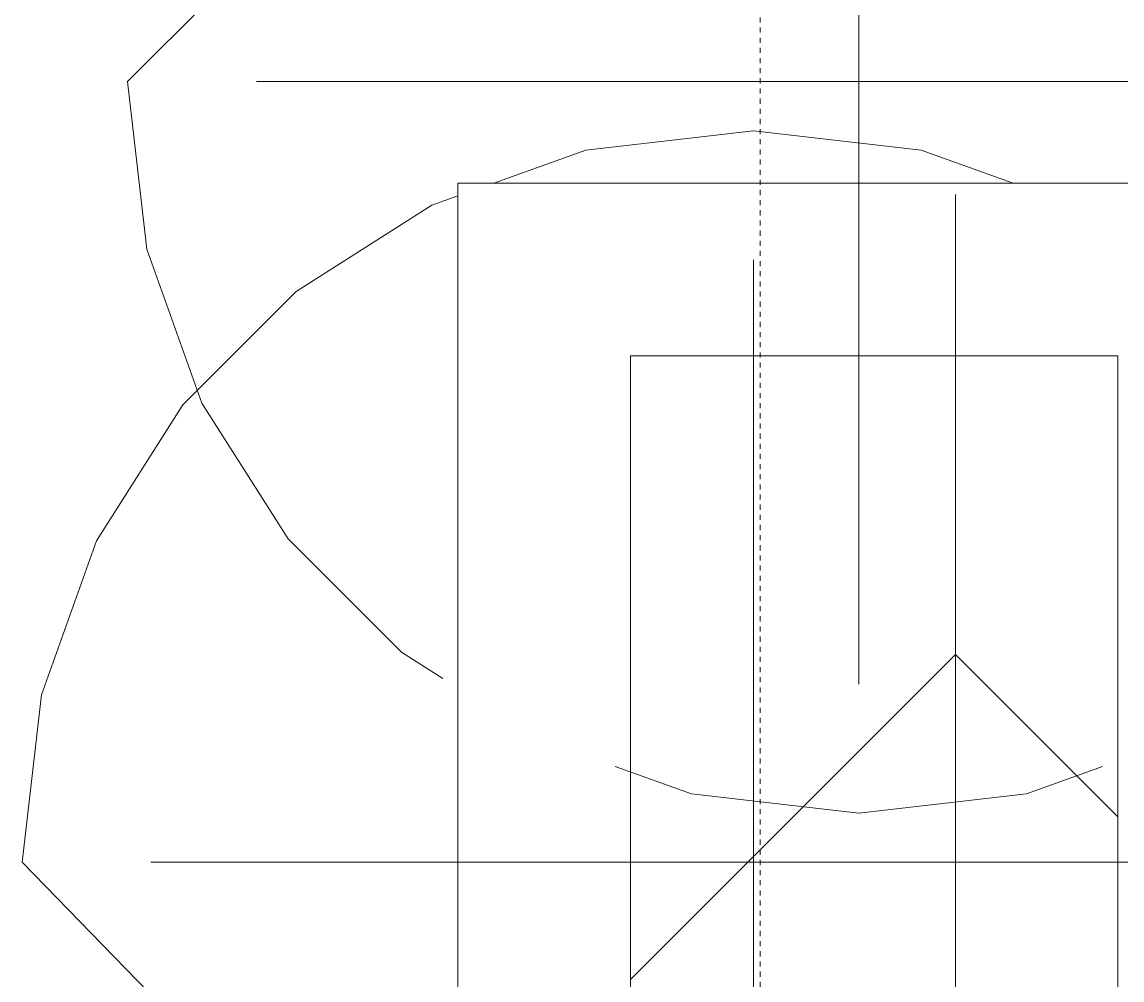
# Model space of a CAD drawing. Header units: inches. Extents: x -4010 to -1814, y 9846 to 12241.
# Drawn here: x -2956.51 to -2929.42, y 9981.81 to 10005.41 of the extents above; entities that cross this region are included whole.
import ezdxf

# ---------------------------------------------------------------- set-up
doc = ezdxf.new("R2010")
doc.units = ezdxf.units.IN
doc.header["$MEASUREMENT"] = 0
doc.linetypes.add('Dash_2_', pattern=[0.25, 0.125, -0.125])
for name, color, linetype, lineweight in [('0-1', 7, 'Continuous', 5), ('0-2', 7, 'Continuous', 9), ('A-DETL-GENF-1', 253, 'Continuous', 9), ('A-WALL-1', 7, 'Continuous', 9), ('G-ANNO-SYMB-4', 111, 'Dash_2_', 9)]:
    doc.layers.add(name, color=color, linetype=linetype, lineweight=lineweight)

# ---------------------------------------------------------------- blocks, each defined once
blk = doc.blocks.new('switchgrass 26764 - switchgrass 26764-V32-UNIT PLANS - 1ST FLOOR')
at = {"layer": 'A-DETL-GENF-1'}
for p, q in [((-18.013, 0), (-13.863, 4.15)), ((0, 3.367), (0, -2.5)), ((0, 1.427), (0, 1.494)), ((0, 1.375), (0, 1.427)), ((0, 1.375), (0, -0.362)), ((-18.013, 0), (-17.537, -4.127)), ((-14.405, 0), (-14.839, 0)), ((-14.839, 0), (-14.458, 0)), ((-14.458, 0), (-13.454, 0)), ((-13.828, 0), (-14.405, 0)), ((-10.265, 0), (-14.289, 0)), ((-14.289, 0), (-13.936, 0)), ((-13.936, 0), (-13.61, 0)), ((-13.378, 0), (-13.828, 0)), ((-13.61, 0), (-13.295, 0)), ((-13.454, 0), (-12.037, 0)), ((-12.844, 0), (-13.378, 0)), ((-13.295, 0), (-12.976, 0)), ((-12.976, 0), (-11.829, 0)), ((-12.667, 0), (-12.957, 0)), ((-12.957, 0), (-12.8, 0)), ((-12.246, 0), (-12.844, 0)), ((-12.8, 0), (-12.372, 0)), ((-10.496, 0), (-12.667, 0)), ((-12.372, 0), (-11.733, 0)), ((-11.603, 0), (-12.246, 0)), ((-12.037, 0), (-10.417, 0)), ((-11.829, 0), (-11.54, 0)), ((-11.654, 0), (-11.799, 0)), ((-11.799, 0), (-10.933, 0)), ((-11.733, 0), (-10.947, 0)), ((-9.048, 0), (-11.654, 0)), ((-10.348, 0), (-11.631, 0)), ((-11.631, 0), (-11.52, 0)), ((-10.933, 0), (-11.603, 0)), ((-11.54, 0), (-10.978, 0)), ((-11.52, 0), (-11.214, 0)), ((-11.214, 0), (-10.758, 0)), ((-10.978, 0), (-10.483, 0)), ((-10.947, 0), (-10.076, 0)), ((-10.758, 0), (-10.197, 0)), ((-7.456, 0), (-10.496, 0)), ((-10.483, 0), (-8.324, 0)), ((-10.417, 0), (-8.805, 0)), ((-9.308, 0), (-10.348, 0)), ((-9.868, 0), (-10.265, 0)), ((-10.206, 0), (-10.221, 0)), ((-10.221, 0), (-10.153, 0)), ((-8.491, 0), (-10.206, 0)), ((-10.197, 0), (-9.575, 0)), ((-10.153, 0), (-9.631, 0)), ((-10.076, 0), (-9.181, 0)), ((-9.488, 0), (-9.868, 0)), ((-9.631, 0), (-9.193, 0)), ((-9.575, 0), (-8.936, 0)), ((-8.414, 0), (-9.488, 0)), ((-8.493, 0), (-9.308, 0)), ((-9.193, 0), (-9.145, 0)), ((-9.181, 0), (-8.324, 0)), ((-9.145, 0), (-8.98, 0)), ((-8.324, 0), (-9.048, 0)), ((-8.98, 0), (-8.084, 0)), ((-8.936, 0), (-8.324, 0)), ((-8.805, 0), (-7.41, 0)), ((-7.888, 0), (-8.493, 0)), ((-7.298, 0), (-8.491, 0)), ((-8.185, 0), (-8.469, 0)), ((-8.469, 0), (-8.464, 0)), ((-8.464, 0), (-6.519, 0)), ((-8.324, 0), (-8.414, 0)), ((-8.324, 0), (-7.166, 0)), ((-5.443, 0), (-8.185, 0)), ((-8.084, 0), (-7.456, 0)), ((-7.476, 0), (-7.888, 0)), ((-4.415, 0), (-7.6, 0)), ((-7.6, 0), (-7.525, 0)), ((-7.525, 0), (-7.312, 0)), ((-7.166, 0), (-7.476, 0)), ((-7.41, 0), (-6.442, 0)), ((-7.312, 0), (-6.981, 0)), ((-6.531, 0), (-7.298, 0)), ((-6.981, 0), (-6.55, 0)), ((-6.55, 0), (-6.038, 0)), ((-6.098, 0), (-6.531, 0)), ((-6.442, 0), (-4.415, 0)), ((-5.858, 0), (-6.098, 0)), ((-6.038, 0), (-5.465, 0)), ((-5.764, 0), (-5.863, 0)), ((-5.863, 0), (-5.858, 0)), ((-5.639, 0), (-5.764, 0)), ((-5.217, 0), (-5.639, 0)), ((-5.465, 0), (-4.85, 0)), ((-5.284, 0), (-5.443, 0)), ((-4.831, 0), (-5.284, 0)), ((-5.093, 0), (-5.217, 0)), ((-4.995, 0), (-5.093, 0)), ((-5.002, 0), (-5.012, 0)), ((-5.012, 0), (-5, 0)), ((-4.97, 0), (-5.002, 0)), ((-5, 0), (-4.995, 0)), ((-4.907, 0), (-4.97, 0)), ((-4.807, 0), (-4.907, 0)), ((-4.85, 0), (-4.831, 0)), ((-4.66, 0), (-4.807, 0)), ((3.367, 0), (-4.66, 0)), ((-3.547, 0), (-2.873, 0)), ((-2.873, 0), (-2.332, 0)), ((-2.332, 0), (-1.901, 0)), ((-1.901, 0), (-1.086, 0)), ((-1.086, 0), (-0.615, 0)), ((-0.615, 0), (-0.354, 0)), ((-0.354, 0), (-0.507, 0)), ((1.375, 0), (-0.362, 0)), ((1.375, 0), (1.427, 0)), ((1.427, 0), (1.494, 0)), ((1.494, 0), (1.57, 0)), ((1.57, 0), (1.648, 0)), ((1.648, 0), (1.718, 0)), ((1.718, 0), (1.775, 0)), ((1.775, 0), (1.81, 0)), ((1.81, 0), (3.113, 0)), ((3.113, 0), (3.692, 0)), ((3.547, 0), (3.257, 0)), ((3.257, 0), (3.547, 0)), ((3.484, 0), (3.367, 0)), ((3.564, 0), (3.484, 0)), ((4.883, 0), (3.547, 0)), ((3.547, 0), (3.606, 0)), ((3.615, 0), (3.564, 0)), ((3.606, 0), (3.694, 0)), ((3.641, 0), (3.615, 0)), ((3.937, 0), (3.641, 0)), ((3.692, 0), (5.574, 0)), ((3.694, 0), (3.799, 0)), ((3.799, 0), (3.907, 0)), ((3.907, 0), (4.006, 0)), ((4.524, 0), (3.937, 0)), ((4.006, 0), (4.083, 0)), ((4.083, 0), (4.126, 0)), ((4.126, 0), (4.345, 0)), ((4.309, 0), (4.282, 0)), ((4.282, 0), (4.335, 0)), ((4.737, 0), (4.309, 0)), ((4.335, 0), (4.886, 0)), ((4.345, 0), (4.936, 0)), ((5.517, 0), (4.524, 0)), ((5.51, 0), (4.737, 0)), ((4.995, 0), (4.883, 0)), ((4.886, 0), (4.995, 0)), ((4.936, 0), (5.803, 0)), ((7.89, 0), (5.429, 0)), ((5.429, 0), (6.539, 0)), ((5.574, 0), (5.51, 0)), ((7.014, 0), (5.517, 0)), ((5.803, 0), (6.846, 0)), ((6.442, 0), (6.153, 0)), ((6.153, 0), (7.532, 0)), ((7.021, 0), (6.442, 0)), ((-11.501, 0), (-12.351, 0)), ((-12.351, 0), (-12.043, 0)), ((-12.043, 0), (-11.232, 0)), ((-10.527, 0), (-11.501, 0)), ((-11.232, 0), (-10.088, 0)), ((-9.507, 0), (-10.527, 0)), ((-10.088, 0), (-8.78, 0)), ((-8.519, 0), (-9.507, 0)), ((-8.78, 0), (-7.479, 0)), ((-7.639, 0), (-8.519, 0)), ((-6.947, 0), (-7.639, 0)), ((-7.479, 0), (-6.354, 0)), ((-6.519, 0), (-6.947, 0)), ((-6.354, 0), (-5.574, 0)), ((-5.574, 0), (-4.37, 0)), ((-4.37, 0), (-3.547, 0)), ((-0.654, 0), (-0.666, 0)), ((-0.666, 0), (-0.666, 0)), ((-0.666, 0), (-0.651, 0)), ((-0.631, 0), (-0.654, 0)), ((-0.651, 0), (-0.362, 0)), ((-0.598, 0), (-0.631, 0)), ((-0.556, 0), (-0.598, 0)), ((-0.507, 0), (-0.556, 0)), ((0, -0.615), (0, -0.354)), ((0, -0.354), (0, -0.507)), ((0, -0.651), (0, -0.362)), ((0, -0.507), (0, -0.556)), ((0, -0.556), (0, -0.598)), ((0, -0.598), (0, -0.631)), ((0, -1.086), (0, -0.615)), ((0, -0.631), (0, -0.654)), ((0, -0.666), (0, -0.651)), ((0, -0.654), (0, -0.666)), ((0, -0.666), (0, -0.666)), ((0, -1.901), (0, -1.086)), ((0, -2.332), (0, -1.901)), ((0, -2.873), (0, -2.332)), ((0, -3.547), (0, -2.873)), ((0, -4.37), (0, -3.547)), ((-17.537, -4.127), (-16.181, -7.918)), ((0, -5.574), (0, -4.37)), ((0, -6.442), (0, -4.415)), ((0, -4.415), (0, -7.6)), ((0, -4.85), (0, -4.831)), ((0, -4.831), (0, -5.284)), ((0, -5.465), (0, -4.85)), ((0, -5), (0, -4.995)), ((0, -4.995), (0, -5.093)), ((0, -5.093), (0, -5.217)), ((0, -5.217), (0, -5.639)), ((0, -5.284), (0, -5.443)), ((0, -5.443), (0, -8.185)), ((0, -6.038), (0, -5.465)), ((0, -6.354), (0, -5.574)), ((0, -5.639), (0, -5.764)), ((0, -5.764), (0, -5.863)), ((0, -5.863), (0, -5.858)), ((0, -5.858), (0, -6.098)), ((0, -6.55), (0, -6.038)), ((0, -6.098), (0, -6.531)), ((0, -7.479), (0, -6.354)), ((0, -7.41), (0, -6.442)), ((0, -8.464), (0, -6.519)), ((0, -6.519), (0, -6.947)), ((0, -6.531), (0, -7.298)), ((0, -6.981), (0, -6.55)), ((0, -6.947), (0, -7.639)), ((0, -7.312), (0, -6.981)), ((0, -8.324), (0, -7.166)), ((0, -7.166), (0, -7.476)), ((0, -7.298), (0, -8.491)), ((0, -7.525), (0, -7.312)), ((0, -8.805), (0, -7.41)), ((0, -8.084), (0, -7.456)), ((0, -7.456), (0, -10.496)), ((0, -7.476), (0, -7.888)), ((0, -8.78), (0, -7.479)), ((0, -7.6), (0, -7.525)), ((0, -7.639), (0, -8.519)), ((-16.181, -7.918), (-14.053, -11.263)), ((0, -7.888), (0, -8.493)), ((0, -8.98), (0, -8.084)), ((0, -8.185), (0, -8.469)), ((0, -9.181), (0, -8.324)), ((0, -8.324), (0, -8.414)), ((0, -10.483), (0, -8.324)), ((0, -8.936), (0, -8.324)), ((0, -8.324), (0, -9.048)), ((0, -8.414), (0, -9.488)), ((0, -8.469), (0, -8.464)), ((0, -8.491), (0, -10.206)), ((0, -8.493), (0, -9.308)), ((0, -8.519), (0, -9.507)), ((0, -10.088), (0, -8.78)), ((0, -10.417), (0, -8.805)), ((0, -9.575), (0, -8.936)), ((0, -9.145), (0, -8.98)), ((0, -9.048), (0, -11.654)), ((0, -9.193), (0, -9.145)), ((0, -10.076), (0, -9.181)), ((0, -9.631), (0, -9.193)), ((0, -9.308), (0, -10.348)), ((0, -9.488), (0, -9.868)), ((0, -9.507), (0, -10.527)), ((0, -10.197), (0, -9.575)), ((0, -10.153), (0, -9.631)), ((0, -9.868), (0, -10.265)), ((0, -10.947), (0, -10.076)), ((0, -11.232), (0, -10.088)), ((0, -10.221), (0, -10.153)), ((0, -10.758), (0, -10.197)), ((0, -10.206), (0, -10.221)), ((0, -10.265), (0, -14.289)), ((0, -10.348), (0, -11.631)), ((0, -12.037), (0, -10.417)), ((0, -10.978), (0, -10.483)), ((0, -10.496), (0, -12.667)), ((0, -10.527), (0, -11.501)), ((0, -11.214), (0, -10.758)), ((0, -11.799), (0, -10.933)), ((0, -10.933), (0, -11.603)), ((0, -11.733), (0, -10.947)), ((0, -11.54), (0, -10.978)), ((-14.053, -11.263), (-11.263, -14.053)), ((0, -11.52), (0, -11.214)), ((0, -12.043), (0, -11.232)), ((0, -11.501), (0, -12.351)), ((0, -11.631), (0, -11.52)), ((0, -11.829), (0, -11.54)), ((0, -11.603), (0, -12.246)), ((0, -11.654), (0, -11.799)), ((0, -12.372), (0, -11.733)), ((0, -12.976), (0, -11.829)), ((0, -13.454), (0, -12.037)), ((0, -12.351), (0, -12.043)), ((0, -12.246), (0, -12.844)), ((0, -12.8), (0, -12.372)), ((0, -12.667), (0, -12.957)), ((0, -12.957), (0, -12.8)), ((0, -12.844), (0, -13.378)), ((0, -13.295), (0, -12.976)), ((0, -13.61), (0, -13.295)), ((0, -13.378), (0, -13.828)), ((0, -14.458), (0, -13.454)), ((0, -13.936), (0, -13.61)), ((-11.263, -14.053), (-10.25, -14.697)), ((0, -13.828), (0, -14.405)), ((0, -14.289), (0, -13.936)), ((0, -14.405), (0, -14.839)), ((0, -14.839), (0, -14.458)), ((-6, -16.867), (-4.127, -17.537)), ((4.127, -17.537), (6, -16.867)), ((-4.127, -17.537), (0, -18.013)), ((0, -18.013), (4.127, -17.537))]:
    blk.add_line(p, q, dxfattribs=at)
blk = doc.blocks.new('daphne 26070 - daphne 26070-V33-UNIT PLANS - 1ST FLOOR')
at = {"layer": 'A-DETL-GENF-1'}
for p, q in [((0, 20.905), (0, 20.973)), ((0, 20.973), (0, 20.231)), ((0, 20.039), (0, 20.905)), ((0, 20.267), (0, 20.511)), ((0, 20.511), (0, 20.039)), ((0, 19.093), (0, 20.267)), ((0, 20.231), (0, 19.881)), ((0, 19.33), (0, 20.196)), ((0, 20.196), (0, 18.778)), ((0, 19.645), (0, 19.881)), ((0, 19.881), (0, 18.857)), ((0, 19.881), (0, 19.347)), ((0, 19.347), (0, 19.724)), ((0, 19.724), (0, 19.409)), ((0, 18.778), (0, 19.645)), ((0, 19.093), (0, 19.524)), ((0, 19.524), (0, 19.33)), ((0, 19.409), (0, 19.446)), ((0, 19.446), (0, 18.936)), ((0, 19.409), (0, 18.969)), ((0, 18.621), (0, 19.409)), ((0, 19.093), (0, 19.33)), ((0, 19.33), (0, 19.251)), ((0, 19.251), (0, 18.227)), ((0, 18.069), (0, 19.093)), ((0, 18.227), (0, 19.093)), ((0, 18.542), (0, 19.093)), ((0, 18.969), (0, 18.227)), ((0, 18.936), (0, 18.148)), ((0, 18.385), (0, 18.857)), ((0, 18.857), (0, 18.7)), ((0, 18.857), (0, 18.227)), ((0, 18.7), (0, 18.148)), ((0, 18.227), (0, 18.621)), ((0, 18.227), (0, 18.542)), ((0, 17.846), (0, 18.385)), ((0, 18.148), (0, 18.227)), ((0, 18.227), (0, 17.676)), ((0, 17.045), (0, 18.148)), ((0, 18.148), (0, 18.069)), ((0, 18.148), (0, 18.069)), ((0, 18.069), (0, 17.676)), ((0, 17.676), (0, 17.991)), ((0, 17.991), (0, 17.846)), ((0, 17.676), (0, 17.092)), ((0, 17.092), (0, 16.809)), ((0, 15.312), (0, 17.045)), ((0, 17.045), (0, 16.809)), ((0, 16.809), (0, 17.045)), ((0, 16.809), (0, 15.312)), ((0, 14.84), (0, 15.312)), ((0, 15.312), (0, 14.761)), ((0, 14.761), (0, 14.918)), ((0, 14.918), (0, 13.816)), ((0, 14.372), (0, 14.84)), ((0, 14.052), (0, 14.525)), ((0, 14.525), (0, 13.973)), ((0, 13.973), (0, 14.372)), ((0, 13.973), (0, 14.367)), ((0, 14.367), (0, 13.973)), ((0, 13.816), (0, 14.209)), ((0, 14.209), (0, 13.658)), ((0, 13.737), (0, 14.052)), ((0, 13.973), (0, 13.658)), ((0, 13.658), (0, 13.973)), ((0, 13.973), (0, 13.579)), ((0, 13.737), (0, 13.973)), ((0, 13.028), (0, 13.816)), ((0, 13.816), (0, 13.737)), ((0, 13.658), (0, 13.737)), ((0, 13.579), (0, 13.737)), ((0, 13.737), (0, 13.343)), ((0, 13.343), (0, 12.87)), ((0, 12.634), (0, 13.028)), ((0, 12.87), (0, 11.295)), ((0, 12.398), (0, 12.634)), ((0, 12.24), (0, 12.398)), ((0, 11.374), (0, 12.24)), ((0, 10.901), (0, 11.374)), ((0, 11.295), (0, 10.98)), ((0, 10.98), (0, 10.397)), ((0, 10.665), (0, 10.901)), ((0, 9.956), (0, 10.665)), ((0, 10.397), (0, 9.483)), ((0, 9.089), (0, 10.034)), ((0, 10.034), (0, 9.956)), ((-8.001, 1.641), (0, 9.642)), ((3.999, 5.643), (0, 9.642)), ((0, 9.483), (0, 8.065)), ((0, 8.538), (0, 9.089)), ((0, 8.38), (0, 8.538)), ((0, 7.907), (0, 8.38)), ((0, 8.065), (0, 6.568)), ((0, 6.411), (0, 7.907)), ((0, 6.664), (0, 7.277)), ((0, 7.277), (0, 7.052)), ((0, 7.052), (0, 6.411)), ((0, 6.568), (0, 6.726)), ((0, 6.726), (0, 6.253)), ((0, 5.699), (0, 6.664)), ((0, 6.253), (0, 5.702)), ((0, 5.702), (0, 4.756)), ((0, 4.835), (0, 5.699)), ((0, 4.126), (0, 4.835)), ((0, 4.756), (0, 4.014)), ((0, 3.575), (0, 4.126)), ((0, 4.014), (0, 1.445)), ((0, 2.551), (0, 3.732)), ((0, 3.732), (0, 3.575)), ((0, 1.999), (0, 2.551)), ((0, 0.66), (0, 1.999))]:
    blk.add_line(p, q, dxfattribs=at)
blk = doc.blocks.new('switchgrass 26764 - switchgrass 26764-V35-UNIT PLANS - 1ST FLOOR')
at = {"layer": 'A-DETL-GENF-1'}
for p, q in [((18.013, 0), (12.159, 6.005)), ((0, 3.367), (0, -4.66)), ((0, 1.81), (0, 3.113)), ((0, 1.775), (0, 1.81)), ((0, 1.718), (0, 1.775)), ((0, 1.648), (0, 1.718)), ((0, 1.57), (0, 1.648)), ((0, 1.494), (0, 1.57)), ((0, 1.427), (0, 1.494)), ((0, 1.375), (0, 1.427)), ((0, 1.375), (0, -0.362)), ((-9.048, 0), (-11.654, 0)), ((-7.456, 0), (-10.496, 0)), ((-10.483, 0), (-8.324, 0)), ((-10.417, 0), (-8.805, 0)), ((-8.491, 0), (-10.206, 0)), ((-9.575, 0), (-8.936, 0)), ((-8.414, 0), (-9.488, 0)), ((-8.493, 0), (-9.308, 0)), ((-9.181, 0), (-8.324, 0)), ((-9.145, 0), (-8.98, 0)), ((-8.324, 0), (-9.048, 0)), ((-8.98, 0), (-8.084, 0)), ((-8.936, 0), (-8.324, 0)), ((-8.805, 0), (-7.41, 0)), ((-7.888, 0), (-8.493, 0)), ((-7.298, 0), (-8.491, 0)), ((-8.185, 0), (-8.469, 0)), ((-8.469, 0), (-8.464, 0)), ((-8.464, 0), (-6.519, 0)), ((-8.324, 0), (-8.414, 0)), ((-8.324, 0), (-7.166, 0)), ((-5.443, 0), (-8.185, 0)), ((-8.084, 0), (-7.456, 0)), ((-7.476, 0), (-7.888, 0)), ((-4.415, 0), (-7.6, 0)), ((-7.6, 0), (-7.525, 0)), ((-7.525, 0), (-7.312, 0)), ((-7.166, 0), (-7.476, 0)), ((-7.41, 0), (-6.442, 0)), ((-7.312, 0), (-6.981, 0)), ((-6.531, 0), (-7.298, 0)), ((-6.981, 0), (-6.55, 0)), ((-6.55, 0), (-6.038, 0)), ((-6.098, 0), (-6.531, 0)), ((-6.442, 0), (-4.415, 0)), ((-5.858, 0), (-6.098, 0)), ((-6.038, 0), (-5.465, 0)), ((-5.764, 0), (-5.863, 0)), ((-5.863, 0), (-5.858, 0)), ((-5.639, 0), (-5.764, 0)), ((-5.217, 0), (-5.639, 0)), ((-5.465, 0), (-4.85, 0)), ((-5.284, 0), (-5.443, 0)), ((-4.831, 0), (-5.284, 0)), ((-5.093, 0), (-5.217, 0)), ((-4.995, 0), (-5.093, 0)), ((-5.002, 0), (-5.012, 0)), ((-5.012, 0), (-5, 0)), ((-4.97, 0), (-5.002, 0)), ((-5, 0), (-4.995, 0)), ((-4.907, 0), (-4.97, 0)), ((-4.807, 0), (-4.907, 0)), ((-4.85, 0), (-4.831, 0)), ((-4.66, 0), (-4.807, 0)), ((3.028, 0), (-4.66, 0)), ((-3.547, 0), (-2.873, 0)), ((-2.873, 0), (-2.332, 0)), ((-2.332, 0), (-1.901, 0)), ((-1.901, 0), (-1.086, 0)), ((-1.086, 0), (-0.615, 0)), ((-0.615, 0), (-0.354, 0)), ((-0.354, 0), (-0.507, 0)), ((1.375, 0), (-0.362, 0)), ((1.375, 0), (1.427, 0)), ((1.427, 0), (1.494, 0)), ((1.494, 0), (1.57, 0)), ((1.57, 0), (1.648, 0)), ((1.648, 0), (1.718, 0)), ((1.718, 0), (1.775, 0)), ((1.775, 0), (1.81, 0)), ((1.81, 0), (3.113, 0)), ((3.113, 0), (3.692, 0)), ((3.547, 0), (3.257, 0)), ((3.257, 0), (3.547, 0)), ((4.883, 0), (3.547, 0)), ((3.547, 0), (3.606, 0)), ((3.606, 0), (3.694, 0)), ((3.937, 0), (3.667, 0)), ((3.692, 0), (5.574, 0)), ((3.694, 0), (3.799, 0)), ((3.799, 0), (3.907, 0)), ((3.907, 0), (4.006, 0)), ((4.524, 0), (3.937, 0)), ((4.006, 0), (4.083, 0)), ((4.083, 0), (4.126, 0)), ((4.126, 0), (4.345, 0)), ((4.309, 0), (4.282, 0)), ((4.282, 0), (4.335, 0)), ((4.737, 0), (4.309, 0)), ((4.335, 0), (4.886, 0)), ((4.345, 0), (4.936, 0)), ((5.517, 0), (4.524, 0)), ((5.51, 0), (4.737, 0)), ((4.995, 0), (4.883, 0)), ((4.886, 0), (4.995, 0)), ((4.936, 0), (5.803, 0)), ((7.89, 0), (5.429, 0)), ((5.429, 0), (6.539, 0)), ((5.574, 0), (5.51, 0)), ((7.014, 0), (5.517, 0)), ((5.803, 0), (6.846, 0)), ((6.442, 0), (6.153, 0)), ((6.153, 0), (7.532, 0)), ((7.021, 0), (6.442, 0)), ((6.539, 0), (7.573, 0)), ((6.846, 0), (7.969, 0)), ((10.28, 0), (7.014, 0)), ((7.136, 0), (7.021, 0)), ((7.461, 0), (7.136, 0)), ((7.807, 0), (7.228, 0)), ((7.228, 0), (7.535, 0)), ((8.759, 0), (7.456, 0)), ((7.456, 0), (11.943, 0)), ((7.967, 0), (7.461, 0)), ((7.532, 0), (9.787, 0)), ((7.535, 0), (8.377, 0)), ((7.573, 0), (8.568, 0)), ((9.627, 0), (7.807, 0)), ((8.759, 0), (7.89, 0)), ((8.625, 0), (7.967, 0)), ((7.969, 0), (9.073, 0)), ((8.571, 0), (8.179, 0)), ((8.179, 0), (9.048, 0)), ((8.374, 0), (8.37, 0)), ((8.37, 0), (8.667, 0)), ((8.547, 0), (8.374, 0)), ((8.377, 0), (10.254, 0)), ((8.821, 0), (8.547, 0)), ((8.568, 0), (9.561, 0)), ((9.065, 0), (8.571, 0)), ((10.28, 0), (8.625, 0)), ((8.667, 0), (9.171, 0)), ((10.93, 0), (8.759, 0)), ((8.805, 0), (8.759, 0)), ((8.857, 0), (8.805, 0)), ((9.158, 0), (8.821, 0)), ((8.912, 0), (8.857, 0)), ((9.559, 0), (8.903, 0)), ((8.903, 0), (9.627, 0)), ((8.964, 0), (8.912, 0)), ((9.007, 0), (8.964, 0)), ((9.037, 0), (9.007, 0)), ((9.048, 0), (9.037, 0)), ((10.197, 0), (9.065, 0)), ((9.073, 0), (10.061, 0)), ((9.516, 0), (9.158, 0)), ((9.171, 0), (10.978, 0)), ((11.075, 0), (9.338, 0)), ((9.338, 0), (9.366, 0)), ((9.366, 0), (10.422, 0)), ((9.856, 0), (9.516, 0)), ((10.121, 0), (9.559, 0)), ((9.561, 0), (10.586, 0)), ((12.957, 0), (9.772, 0)), ((9.772, 0), (9.832, 0)), ((9.787, 0), (10.793, 0)), ((9.832, 0), (11.109, 0)), ((10.139, 0), (9.856, 0)), ((10.061, 0), (10.351, 0)), ((10.617, 0), (10.121, 0)), ((10.323, 0), (10.139, 0)), ((11.254, 0), (10.197, 0)), ((10.254, 0), (10.583, 0)), ((11.22, 0), (10.28, 0)), ((10.493, 0), (10.28, 0)), ((10.681, 0), (10.323, 0)), ((10.351, 0), (10.604, 0)), ((10.422, 0), (10.681, 0)), ((10.583, 0), (10.493, 0)), ((10.586, 0), (11.68, 0)), ((10.604, 0), (11.257, 0)), ((11.53, 0), (10.617, 0)), ((10.785, 0), (10.641, 0)), ((10.641, 0), (11.262, 0)), ((11.402, 0), (10.785, 0)), ((10.793, 0), (11.806, 0)), ((10.981, 0), (10.93, 0)), ((10.978, 0), (11.364, 0)), ((11.33, 0), (10.981, 0)), ((13.391, 0), (11.075, 0)), ((12.665, 0), (11.079, 0)), ((11.079, 0), (12.957, 0)), ((11.109, 0), (11.364, 0)), ((11.364, 0), (11.22, 0)), ((11.654, 0), (11.254, 0)), ((11.257, 0), (12.146, 0)), ((11.262, 0), (11.811, 0)), ((11.364, 0), (11.33, 0)), ((12.047, 0), (11.402, 0)), ((12.002, 0), (11.53, 0)), ((11.683, 0), (11.654, 0)), ((11.68, 0), (12.879, 0)), ((11.724, 0), (11.683, 0)), ((11.773, 0), (11.724, 0)), ((11.824, 0), (11.773, 0)), ((11.806, 0), (12.891, 0)), ((11.811, 0), (12.286, 0)), ((11.873, 0), (11.824, 0)), ((11.914, 0), (11.873, 0)), ((11.943, 0), (11.914, 0)), ((13.681, 0), (11.943, 0)), ((11.943, 0), (12.665, 0)), ((12.523, 0), (12.002, 0)), ((13.91, 0), (12.047, 0)), ((12.146, 0), (13.989, 0)), ((12.286, 0), (12.683, 0)), ((12.545, 0), (12.523, 0)), ((12.874, 0), (12.545, 0)), ((12.683, 0), (13.001, 0)), ((12.879, 0), (12.874, 0)), ((12.891, 0), (14.115, 0)), ((13.001, 0), (13.238, 0)), ((13.238, 0), (13.391, 0)), ((13.75, 0), (13.681, 0)), ((13.83, 0), (13.75, 0)), ((13.912, 0), (13.83, 0)), ((14.423, 0), (13.91, 0)), ((13.99, 0), (13.912, 0)), ((13.989, 0), (14.619, 0)), ((14.054, 0), (13.99, 0)), ((14.099, 0), (14.054, 0)), ((14.115, 0), (14.099, 0)), ((14.839, 0), (14.423, 0)), ((14.619, 0), (14.839, 0)), ((17.537, -4.127), (18.013, 0)), ((-10.088, 0), (-8.78, 0)), ((-8.519, 0), (-9.507, 0)), ((-8.78, 0), (-7.479, 0)), ((-7.639, 0), (-8.519, 0)), ((-6.947, 0), (-7.639, 0)), ((-7.479, 0), (-6.354, 0)), ((-6.519, 0), (-6.947, 0)), ((-6.354, 0), (-5.574, 0)), ((-5.574, 0), (-4.37, 0)), ((-4.37, 0), (-3.547, 0)), ((-0.654, 0), (-0.666, 0)), ((-0.666, 0), (-0.666, 0)), ((-0.666, 0), (-0.651, 0)), ((-0.631, 0), (-0.654, 0)), ((-0.651, 0), (-0.362, 0)), ((-0.598, 0), (-0.631, 0)), ((-0.556, 0), (-0.598, 0)), ((-0.507, 0), (-0.556, 0)), ((0, -0.615), (0, -0.354)), ((0, -0.354), (0, -0.507)), ((0, -0.651), (0, -0.362)), ((0, -0.507), (0, -0.556)), ((0, -0.556), (0, -0.598)), ((0, -0.598), (0, -0.631)), ((0, -1.086), (0, -0.615)), ((0, -0.631), (0, -0.654)), ((0, -0.666), (0, -0.651)), ((0, -0.654), (0, -0.666)), ((0, -0.666), (0, -0.666)), ((0, -1.901), (0, -1.086)), ((0, -2.332), (0, -1.901)), ((0, -2.873), (0, -2.332)), ((0, -3.547), (0, -2.873)), ((0, -4.37), (0, -3.547)), ((16.181, -7.918), (17.537, -4.127)), ((0, -5.574), (0, -4.37)), ((0, -6.442), (0, -4.415)), ((0, -4.415), (0, -7.6)), ((0, -4.66), (0, -4.807)), ((0, -4.807), (0, -4.907)), ((0, -4.85), (0, -4.831)), ((0, -4.831), (0, -5.284)), ((0, -5.465), (0, -4.85)), ((0, -4.907), (0, -4.97)), ((0, -4.97), (0, -5.002)), ((0, -5), (0, -4.995)), ((0, -4.995), (0, -5.093)), ((0, -5.012), (0, -5)), ((0, -5.002), (0, -5.012)), ((0, -5.093), (0, -5.217)), ((0, -5.217), (0, -5.639)), ((0, -5.284), (0, -5.443)), ((0, -5.443), (0, -8.185)), ((0, -6.038), (0, -5.465)), ((0, -6.354), (0, -5.574)), ((0, -5.639), (0, -5.764)), ((0, -5.764), (0, -5.863)), ((0, -5.863), (0, -5.858)), ((0, -5.858), (0, -6.098)), ((0, -6.55), (0, -6.038)), ((0, -6.098), (0, -6.531)), ((0, -7.479), (0, -6.354)), ((0, -7.41), (0, -6.442)), ((0, -8.464), (0, -6.519)), ((0, -6.519), (0, -6.947)), ((0, -6.531), (0, -7.298)), ((0, -6.981), (0, -6.55)), ((0, -6.947), (0, -7.639)), ((0, -7.312), (0, -6.981)), ((0, -8.324), (0, -7.166)), ((0, -7.166), (0, -7.476)), ((0, -7.298), (0, -8.491)), ((0, -7.525), (0, -7.312)), ((0, -8.805), (0, -7.41)), ((0, -8.084), (0, -7.456)), ((0, -7.456), (0, -10.496)), ((0, -7.476), (0, -7.888)), ((0, -8.78), (0, -7.479)), ((0, -7.6), (0, -7.525)), ((0, -7.639), (0, -8.519)), ((0, -7.888), (0, -8.493)), ((0, -8.98), (0, -8.084)), ((14.053, -11.263), (16.181, -7.918)), ((0, -8.185), (0, -8.469)), ((0, -9.181), (0, -8.324)), ((0, -8.324), (0, -8.414)), ((0, -10.483), (0, -8.324)), ((0, -8.936), (0, -8.324)), ((0, -8.324), (0, -9.048)), ((0, -8.414), (0, -9.488)), ((0, -8.469), (0, -8.464)), ((0, -8.491), (0, -10.206)), ((0, -8.493), (0, -9.308)), ((0, -8.519), (0, -9.507)), ((0, -10.088), (0, -8.78)), ((0, -10.417), (0, -8.805)), ((0, -9.575), (0, -8.936)), ((0, -9.145), (0, -8.98)), ((0, -9.048), (0, -11.654)), ((0, -9.193), (0, -9.145)), ((0, -10.076), (0, -9.181)), ((0, -9.631), (0, -9.193)), ((0, -9.308), (0, -10.348)), ((0, -9.488), (0, -9.868)), ((0, -9.507), (0, -10.527)), ((0, -10.197), (0, -9.575)), ((0, -10.153), (0, -9.631)), ((0, -9.868), (0, -10.265)), ((0, -10.947), (0, -10.076)), ((0, -11.232), (0, -10.088)), ((0, -10.221), (0, -10.153)), ((0, -10.758), (0, -10.197)), ((0, -10.206), (0, -10.221)), ((0, -10.265), (0, -14.289)), ((0, -10.348), (0, -11.631)), ((0, -12.037), (0, -10.417)), ((0, -10.978), (0, -10.483)), ((0, -10.496), (0, -12.667)), ((0, -10.527), (0, -11.501)), ((0, -11.214), (0, -10.758)), ((0, -11.799), (0, -10.933)), ((0, -10.933), (0, -11.603)), ((0, -11.733), (0, -10.947)), ((0, -11.54), (0, -10.978)), ((0, -11.52), (0, -11.214)), ((0, -12.043), (0, -11.232)), ((11.263, -14.053), (14.053, -11.263)), ((0, -11.501), (0, -12.351)), ((0, -11.631), (0, -11.52)), ((0, -11.829), (0, -11.54)), ((0, -11.603), (0, -12.246)), ((0, -11.654), (0, -11.799)), ((0, -12.372), (0, -11.733)), ((0, -12.976), (0, -11.829)), ((0, -13.454), (0, -12.037)), ((0, -12.351), (0, -12.043)), ((0, -12.246), (0, -12.844)), ((0, -12.8), (0, -12.372)), ((0, -12.667), (0, -12.957)), ((0, -12.957), (0, -12.8)), ((0, -12.844), (0, -13.378)), ((0, -13.295), (0, -12.976)), ((0, -13.61), (0, -13.295)), ((0, -13.378), (0, -13.828)), ((0, -14.458), (0, -13.454)), ((0, -13.936), (0, -13.61)), ((0, -13.828), (0, -14.405)), ((0, -14.289), (0, -13.936)), ((7.918, -16.181), (11.263, -14.053)), ((0, -14.405), (0, -14.839)), ((0, -14.839), (0, -14.458)), ((7.278, -16.41), (7.918, -16.181)), ((-6.397, -16.725), (-4.127, -17.537)), ((4.127, -17.537), (6.397, -16.725)), ((-4.127, -17.537), (0, -18.013)), ((0, -18.013), (4.127, -17.537))]:
    blk.add_line(p, q, dxfattribs=at)
blk = doc.blocks.new('CTR - 1st Phase - Shell_rvt-1-UNIT PLANS - 1ST FLOOR')
at = {"layer": 'A-WALL-1'}
for p, q in [((-2945.774, 9939.189), (-2945.774, 10001.439)), ((-2941.524, 10001.439), (-2945.774, 10001.439)), ((-2941.524, 10001.439), (-2929.524, 10001.439)), ((-2925.274, 10001.439), (-2929.524, 10001.439)), ((-2941.524, 9997.189), (-2941.524, 9943.439)), ((-2929.524, 9997.189), (-2941.524, 9997.189)), ((-2929.524, 9943.439), (-2929.524, 9997.189))]:
    blk.add_line(p, q, dxfattribs=at)
at = {"layer": '0-2'}
for name, p in [('switchgrass 26764 - switchgrass 26764-V32-UNIT PLANS - 1ST FLOOR', (-2935.899, 10003.939)), ('daphne 26070 - daphne 26070-V33-UNIT PLANS - 1ST FLOOR', (-2933.523, 9980.189))]:
    blk.add_blockref(name, p, dxfattribs=at)
at = {"layer": '0-2', "rotation": 180}
blk.add_blockref('switchgrass 26764 - switchgrass 26764-V35-UNIT PLANS - 1ST FLOOR', (-2938.496, 9984.714), dxfattribs=at)

msp = doc.modelspace()

# ---------------------------------------------------------------- block references
at = {"layer": '0-1'}
msp.add_blockref('CTR - 1st Phase - Shell_rvt-1-UNIT PLANS - 1ST FLOOR', (0, 0), dxfattribs=at)

# ---------------------------------------------------------------- next in the draw order: linework, layer by layer
at = {"layer": 'G-ANNO-SYMB-4'}
msp.add_line((-2938.33176, 9980.89599), (-2938.33176, 10427.26276), dxfattribs=at)

doc.saveas('drawing.dxf')
